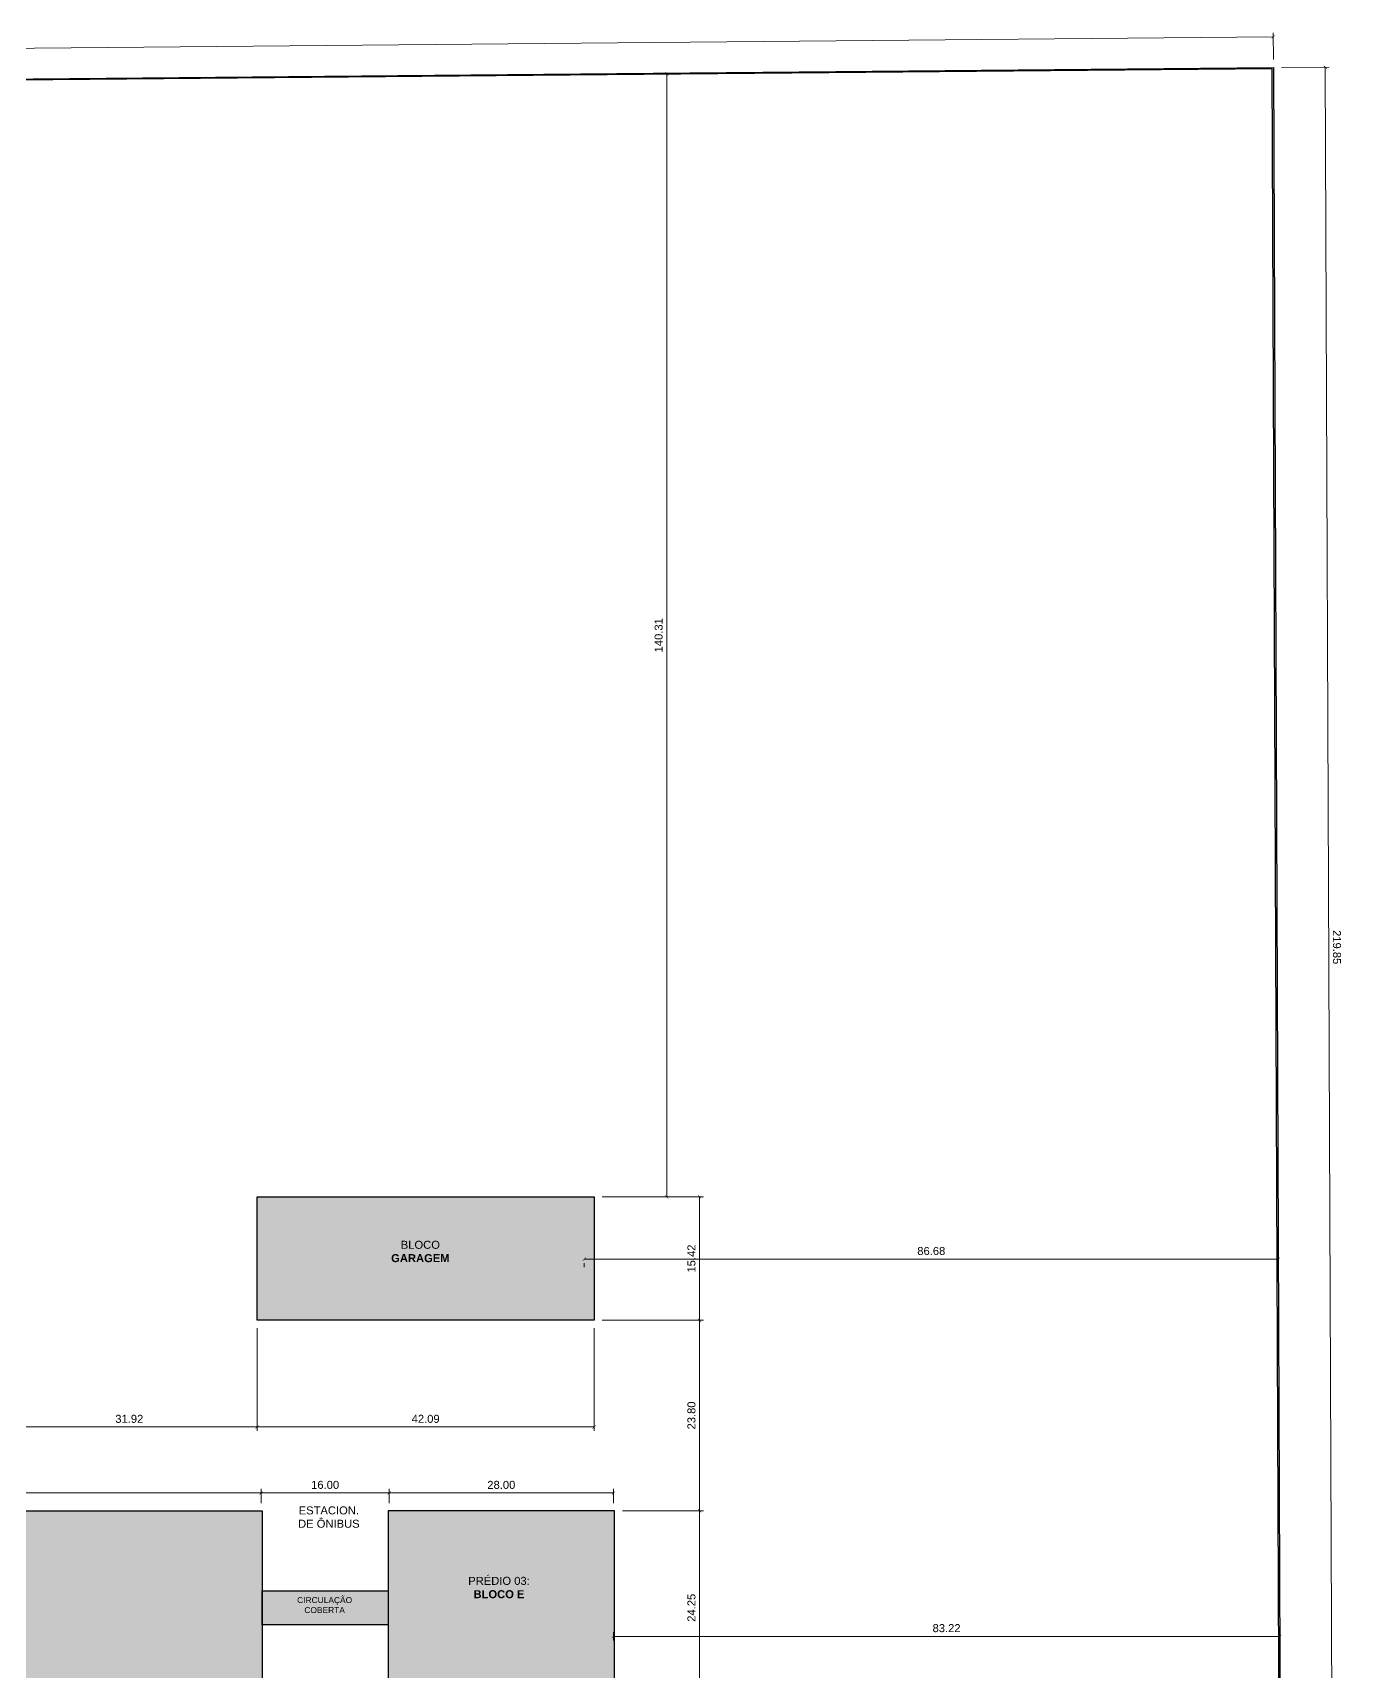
# Model space of a CAD drawing. Header units: millimetres. Extents: x 2511455 to 2519478, y 9208626 to 9211874.
# Drawn here: x 2511641.2 to 2511804.7, y 9208827.7 to 9209032.4 of the extents above; entities that cross this region are included whole.
import ezdxf

# ---------------------------------------------------------------- set-up
doc = ezdxf.new("R2010")
doc.units = ezdxf.units.MM
doc.header["$PDMODE"] = 3
doc.header["$PDSIZE"] = 0.2
doc.layers.add('2prancha', color=4, linetype='Continuous', lineweight=18)
for name, color, linetype in [('COTA 1 100', 2, 'Continuous'), ('HACHURA', 93, 'Continuous'), ('PENA 01', 1, 'Continuous'), ('PENA 02', 2, 'Continuous'), ('PENA 06', 6, 'Continuous'), ('TO-LIMITE TOP', 5, 'Continuous')]:
    doc.layers.add(name, color=color, linetype=linetype)
doc.styles.add('Luana', font='arial.ttf')
doc.dimstyles.new('arial 500', dxfattribs={"dimscale": 5, "dimtxt": 0.2, "dimasz": 0.08, "dimexe": 0.1, "dimexo": 0.2, "dimgap": 0.1, "dimtad": 1, "dimzin": 4, "dimdsep": 46, "dimtxsty": 'Luana', "dimblk": 'ARCHTICK', "dimcen": 0, "dimclrd": 7, "dimclre": 7, "dimclrt": 256, "dimadec": 0, "dimazin": 0, "dimtfac": 1, "dimtix": 1, "dimtmove": 0, "dimatfit": 3, "dimldrblk": 'CLOSEDBLANK', "dimfxl": 0, "dimlwd": 5, "dimlwe": 5, "dimarcsym": 0})

# ---------------------------------------------------------------- blocks, each defined once
blk = doc.blocks.new('_ArchTick')
at = {"color": 0, "linetype": 'ByBlock', "const_width": 0.15}
blk.add_lwpolyline([(-0.5, -0.5), (0.5, 0.5)], dxfattribs=at)
blk = doc.blocks.new('*D291')
at = {"layer": 'COTA 1 100', "color": 7, "lineweight": 5}
for p, q in [((2511712.26, 9208886.99), (2511724.93, 9208886.99)), ((2511724.43, 9208886.99), (2511724.43, 9208871.57)), ((2511712.26, 9208871.57), (2511724.93, 9208871.57))]:
    blk.add_line(p, q, dxfattribs=at)
at = {"layer": 'Defpoints', "color": 0}
for p in [(2511711.26, 9208886.99), (2511711.26, 9208871.57), (2511724.43, 9208871.57)]:
    blk.add_point(p, dxfattribs=at)
at = {"layer": 'COTA 1 100', "color": 7, "lineweight": 5, "xscale": 0.4, "yscale": 0.4, "zscale": 0.4}
for p, rotation in [((2511724.43, 9208886.99), 90), ((2511724.43, 9208871.57), 270)]:
    blk.add_blockref('_ArchTick', p, dxfattribs=dict(at, rotation=rotation))
at = {"layer": 'COTA 1 100', "insert": (2511723.42, 9208879.28), "char_height": 1, "attachment_point": 5, "rotation": 90, "style": 'Luana'}
blk.add_mtext('15.42', dxfattribs=at)
blk = doc.blocks.new('_ClosedBlank')
at = {"layer": '2prancha', "color": 0, "lineweight": -2}
for p, q in [((-1, 0.17), (0, 0)), ((-1, 0.17), (-1, -0.17)), ((0, 0), (-1, -0.17))]:
    blk.add_line(p, q, dxfattribs=at)
blk = doc.blocks.new('*D292')
at = {"layer": 'COTA 1 100', "color": 7, "lineweight": 5}
for p, q in [((2511712.26, 9208871.57), (2511724.93, 9208871.57)), ((2511724.43, 9208871.57), (2511724.43, 9208847.78)), ((2511714.8, 9208847.78), (2511724.93, 9208847.78))]:
    blk.add_line(p, q, dxfattribs=at)
at = {"layer": 'Defpoints', "color": 0}
for p in [(2511711.26, 9208871.57), (2511713.8, 9208847.78), (2511724.43, 9208847.78)]:
    blk.add_point(p, dxfattribs=at)
at = {"layer": 'COTA 1 100', "color": 7, "lineweight": 5, "xscale": 0.4, "yscale": 0.4, "zscale": 0.4}
for p, rotation in [((2511724.43, 9208871.57), 90), ((2511724.43, 9208847.78), 270)]:
    blk.add_blockref('_ArchTick', p, dxfattribs=dict(at, rotation=rotation))
at = {"layer": 'COTA 1 100', "insert": (2511723.42, 9208859.68), "char_height": 1, "attachment_point": 5, "rotation": 90, "style": 'Luana'}
blk.add_mtext('23.80', dxfattribs=at)
blk = doc.blocks.new('*D293')
at = {"layer": 'COTA 1 100', "color": 7, "lineweight": 5}
for p, q in [((2511714.8, 9208847.78), (2511724.93, 9208847.78)), ((2511724.43, 9208847.78), (2511724.43, 9208823.53)), ((2511714.8, 9208823.53), (2511724.93, 9208823.53))]:
    blk.add_line(p, q, dxfattribs=at)
at = {"layer": 'Defpoints', "color": 0}
for p in [(2511713.8, 9208847.78), (2511713.8, 9208823.53), (2511724.43, 9208823.53)]:
    blk.add_point(p, dxfattribs=at)
at = {"layer": 'COTA 1 100', "color": 7, "lineweight": 5, "xscale": 0.4, "yscale": 0.4, "zscale": 0.4}
for p, rotation in [((2511724.43, 9208847.78), 90), ((2511724.43, 9208823.53), 270)]:
    blk.add_blockref('_ArchTick', p, dxfattribs=dict(at, rotation=rotation))
at = {"layer": 'COTA 1 100', "insert": (2511723.42, 9208835.65), "char_height": 1, "attachment_point": 5, "rotation": 90, "style": 'Luana'}
blk.add_mtext('24.25', dxfattribs=at)
blk = doc.blocks.new('*D310')
at = {"layer": 'COTA 1 100', "color": 7, "lineweight": 5}
for p, q in [((2511669.17, 9208870.57), (2511669.17, 9208857.74)), ((2511711.26, 9208870.57), (2511711.26, 9208857.74)), ((2511711.26, 9208858.24), (2511669.17, 9208858.24))]:
    blk.add_line(p, q, dxfattribs=at)
at = {"layer": 'Defpoints', "color": 0}
for p in [(2511669.17, 9208871.57), (2511711.26, 9208871.57), (2511669.17, 9208858.24)]:
    blk.add_point(p, dxfattribs=at)
at = {"layer": 'COTA 1 100', "color": 7, "lineweight": 5, "xscale": 0.4, "yscale": 0.4, "zscale": 0.4, "rotation": 180}
blk.add_blockref('_ArchTick', (2511669.17, 9208858.24), dxfattribs=at)
at = {"layer": 'COTA 1 100', "color": 7, "lineweight": 5, "xscale": 0.4, "yscale": 0.4, "zscale": 0.4}
blk.add_blockref('_ArchTick', (2511711.26, 9208858.24), dxfattribs=at)
at = {"layer": 'COTA 1 100', "insert": (2511690.22, 9208859.25), "char_height": 1, "attachment_point": 5, "style": 'Luana'}
blk.add_mtext('42.09', dxfattribs=at)
blk = doc.blocks.new('*D311')
at = {"layer": 'COTA 1 100', "color": 7, "lineweight": 5}
for p, q in [((2511637.26, 9208871.12), (2511637.26, 9208857.74)), ((2511669.17, 9208870.57), (2511669.17, 9208857.74)), ((2511669.17, 9208858.24), (2511637.26, 9208858.24))]:
    blk.add_line(p, q, dxfattribs=at)
at = {"layer": 'Defpoints', "color": 0}
for p in [(2511637.26, 9208872.12), (2511669.17, 9208871.57), (2511637.26, 9208858.24)]:
    blk.add_point(p, dxfattribs=at)
at = {"layer": 'COTA 1 100', "color": 7, "lineweight": 5, "xscale": 0.4, "yscale": 0.4, "zscale": 0.4, "rotation": 180}
blk.add_blockref('_ArchTick', (2511637.26, 9208858.24), dxfattribs=at)
at = {"layer": 'COTA 1 100', "color": 7, "lineweight": 5, "xscale": 0.4, "yscale": 0.4, "zscale": 0.4}
blk.add_blockref('_ArchTick', (2511669.17, 9208858.24), dxfattribs=at)
at = {"layer": 'COTA 1 100', "insert": (2511653.21, 9208859.25), "char_height": 1, "attachment_point": 5, "style": 'Luana'}
blk.add_mtext('31.92', dxfattribs=at)
blk = doc.blocks.new('*D330')
at = {"layer": 'COTA 1 100', "color": 7, "lineweight": 5}
for p, q in [((2511711.31, 9209027.3), (2511720.83, 9209027.3)), ((2511720.33, 9208886.99), (2511720.33, 9209027.3)), ((2511712.59, 9208886.99), (2511720.83, 9208886.99))]:
    blk.add_line(p, q, dxfattribs=at)
at = {"layer": 'Defpoints', "color": 0}
for p in [(2511710.31, 9209027.3), (2511720.33, 9209027.3), (2511711.59, 9208886.99)]:
    blk.add_point(p, dxfattribs=at)
at = {"layer": 'COTA 1 100', "color": 7, "lineweight": 5, "xscale": 0.4, "yscale": 0.4, "zscale": 0.4}
for p, rotation in [((2511720.33, 9209027.3), 90), ((2511720.33, 9208886.99), 270)]:
    blk.add_blockref('_ArchTick', p, dxfattribs=dict(at, rotation=rotation))
at = {"layer": 'COTA 1 100', "insert": (2511719.32, 9208957.15), "char_height": 1, "attachment_point": 5, "rotation": 90, "style": 'Luana'}
blk.add_mtext('140.31', dxfattribs=at)
blk = doc.blocks.new('*D331')
at = {"layer": 'COTA 1 100', "color": 7, "lineweight": 5}
for p, q in [((2511796.1, 9209029.09), (2511796.07, 9209032.42)), ((2511458.86, 9209028.85), (2511796.08, 9209031.92)), ((2511458.89, 9209026.01), (2511458.86, 9209029.35))]:
    blk.add_line(p, q, dxfattribs=at)
at = {"layer": 'Defpoints', "color": 0}
for p in [(2511796.08, 9209031.92), (2511796.11, 9209028.09), (2511458.9, 9209025.01)]:
    blk.add_point(p, dxfattribs=at)
at = {"layer": 'COTA 1 100', "color": 7, "lineweight": 5, "xscale": 0.4, "yscale": 0.4, "zscale": 0.4}
for p, rotation in [((2511796.08, 9209031.92), 0.5228295267225606), ((2511458.86, 9209028.85), 180.5228295267226)]:
    blk.add_blockref('_ArchTick', p, dxfattribs=dict(at, rotation=rotation))
at = {"layer": 'COTA 1 100', "insert": (2511627.47, 9209031.4), "char_height": 1, "attachment_point": 5, "rotation": 0.5228, "style": 'Luana'}
blk.add_mtext('337.23', dxfattribs=at)
blk = doc.blocks.new('*D333')
at = {"layer": 'COTA 1 100', "color": 7, "lineweight": 5}
for p, q in [((2511797.11, 9209028.09), (2511803.08, 9209028.11)), ((2511803.46, 9208808.26), (2511802.58, 9209028.11)), ((2511798, 9208808.24), (2511803.96, 9208808.27))]:
    blk.add_line(p, q, dxfattribs=at)
at = {"layer": 'Defpoints', "color": 0}
for p in [(2511796.11, 9209028.09), (2511802.58, 9209028.11), (2511797, 9208808.24)]:
    blk.add_point(p, dxfattribs=at)
at = {"layer": 'COTA 1 100', "color": 7, "lineweight": 5, "xscale": 0.4, "yscale": 0.4, "zscale": 0.4}
for p, rotation in [((2511802.58, 9209028.11), 90.23006178542639), ((2511803.46, 9208808.26), 270.2300617854264)]:
    blk.add_blockref('_ArchTick', p, dxfattribs=dict(at, rotation=rotation))
at = {"layer": 'COTA 1 100', "insert": (2511804.03, 9208918.18), "char_height": 1, "attachment_point": 5, "rotation": 270.2301, "style": 'Luana'}
blk.add_mtext('219.85', dxfattribs=at)
blk = doc.blocks.new('*D343')
at = {"layer": 'COTA 1 100', "color": 7, "lineweight": 5}
for p, q in [((2511710.03, 9208879.21), (2511796.71, 9208879.21)), ((2511710.03, 9208878.21), (2511710.03, 9208878.71)), ((2511796.71, 9208878.21), (2511796.71, 9208878.71))]:
    blk.add_line(p, q, dxfattribs=at)
at = {"layer": 'Defpoints', "color": 0}
for p in [(2511710.03, 9208879.21), (2511796.71, 9208879.21), (2511796.71, 9208879.21)]:
    blk.add_point(p, dxfattribs=at)
at = {"layer": 'COTA 1 100', "color": 7, "lineweight": 5, "xscale": 0.4, "yscale": 0.4, "zscale": 0.4, "rotation": 180}
blk.add_blockref('_ArchTick', (2511710.03, 9208879.21), dxfattribs=at)
at = {"layer": 'COTA 1 100', "color": 7, "lineweight": 5, "xscale": 0.4, "yscale": 0.4, "zscale": 0.4}
blk.add_blockref('_ArchTick', (2511796.71, 9208879.21), dxfattribs=at)
at = {"layer": 'COTA 1 100', "insert": (2511753.37, 9208880.22), "char_height": 1, "attachment_point": 5, "style": 'Luana'}
blk.add_mtext('86.68', dxfattribs=at)
blk = doc.blocks.new('*D344')
at = {"layer": 'COTA 1 100', "color": 7, "lineweight": 5}
for p, q in [((2511713.67, 9208832.61), (2511713.67, 9208831.58)), ((2511713.67, 9208832.08), (2511796.89, 9208832.08)), ((2511796.89, 9208832.94), (2511796.89, 9208831.58))]:
    blk.add_line(p, q, dxfattribs=at)
at = {"layer": 'Defpoints', "color": 0}
for p in [(2511796.89, 9208833.94), (2511713.67, 9208833.61), (2511796.89, 9208832.08)]:
    blk.add_point(p, dxfattribs=at)
at = {"layer": 'COTA 1 100', "color": 7, "lineweight": 5, "xscale": 0.4, "yscale": 0.4, "zscale": 0.4, "rotation": 180}
blk.add_blockref('_ArchTick', (2511713.67, 9208832.08), dxfattribs=at)
at = {"layer": 'COTA 1 100', "color": 7, "lineweight": 5, "xscale": 0.4, "yscale": 0.4, "zscale": 0.4}
blk.add_blockref('_ArchTick', (2511796.89, 9208832.08), dxfattribs=at)
at = {"layer": 'COTA 1 100', "insert": (2511755.28, 9208833.1), "char_height": 1, "attachment_point": 5, "style": 'Luana'}
blk.add_mtext('83.22', dxfattribs=at)
blk = doc.blocks.new('*D1947')
at = {"layer": 'COTA 1 100', "color": 7, "lineweight": 5}
for p, q in [((2511517.67, 9208848.7), (2511517.67, 9208850.49)), ((2511669.67, 9208848.7), (2511669.67, 9208850.49)), ((2511669.67, 9208849.99), (2511517.67, 9208849.99))]:
    blk.add_line(p, q, dxfattribs=at)
at = {"layer": 'Defpoints', "color": 0}
for p in [(2511517.67, 9208849.99), (2511517.67, 9208847.7), (2511669.67, 9208847.7)]:
    blk.add_point(p, dxfattribs=at)
at = {"layer": 'COTA 1 100', "color": 7, "lineweight": 5, "xscale": 0.4, "yscale": 0.4, "zscale": 0.4, "rotation": 180}
blk.add_blockref('_ArchTick', (2511517.67, 9208849.99), dxfattribs=at)
at = {"layer": 'COTA 1 100', "color": 7, "lineweight": 5, "xscale": 0.4, "yscale": 0.4, "zscale": 0.4}
blk.add_blockref('_ArchTick', (2511669.67, 9208849.99), dxfattribs=at)
at = {"layer": 'COTA 1 100', "insert": (2511593.67, 9208851), "char_height": 1, "attachment_point": 5, "style": 'Luana'}
blk.add_mtext('152.00', dxfattribs=at)
blk = doc.blocks.new('*D1948')
at = {"layer": 'COTA 1 100', "color": 7, "lineweight": 5}
for p, q in [((2511669.67, 9208848.7), (2511669.67, 9208850.49)), ((2511685.67, 9208848.7), (2511685.67, 9208850.49)), ((2511669.67, 9208849.99), (2511685.67, 9208849.99))]:
    blk.add_line(p, q, dxfattribs=at)
at = {"layer": 'Defpoints', "color": 0}
for p in [(2511685.67, 9208849.99), (2511669.67, 9208847.7), (2511685.67, 9208847.7)]:
    blk.add_point(p, dxfattribs=at)
at = {"layer": 'COTA 1 100', "color": 7, "lineweight": 5, "xscale": 0.4, "yscale": 0.4, "zscale": 0.4, "rotation": 180}
blk.add_blockref('_ArchTick', (2511669.67, 9208849.99), dxfattribs=at)
at = {"layer": 'COTA 1 100', "color": 7, "lineweight": 5, "xscale": 0.4, "yscale": 0.4, "zscale": 0.4}
blk.add_blockref('_ArchTick', (2511685.67, 9208849.99), dxfattribs=at)
at = {"layer": 'COTA 1 100', "insert": (2511677.67, 9208851), "char_height": 1, "attachment_point": 5, "style": 'Luana'}
blk.add_mtext('16.00', dxfattribs=at)
blk = doc.blocks.new('*D1949')
at = {"layer": 'COTA 1 100', "color": 7, "lineweight": 5}
for p, q in [((2511685.67, 9208848.7), (2511685.67, 9208850.49)), ((2511713.67, 9208848.7), (2511713.67, 9208850.49)), ((2511685.67, 9208849.99), (2511713.67, 9208849.99))]:
    blk.add_line(p, q, dxfattribs=at)
at = {"layer": 'Defpoints', "color": 0}
for p in [(2511713.67, 9208849.99), (2511685.67, 9208847.7), (2511713.67, 9208847.7)]:
    blk.add_point(p, dxfattribs=at)
at = {"layer": 'COTA 1 100', "color": 7, "lineweight": 5, "xscale": 0.4, "yscale": 0.4, "zscale": 0.4, "rotation": 180}
blk.add_blockref('_ArchTick', (2511685.67, 9208849.99), dxfattribs=at)
at = {"layer": 'COTA 1 100', "color": 7, "lineweight": 5, "xscale": 0.4, "yscale": 0.4, "zscale": 0.4}
blk.add_blockref('_ArchTick', (2511713.67, 9208849.99), dxfattribs=at)
at = {"layer": 'COTA 1 100', "insert": (2511699.67, 9208851), "char_height": 1, "attachment_point": 5, "style": 'Luana'}
blk.add_mtext('28.00', dxfattribs=at)

msp = doc.modelspace()

# ---------------------------------------------------------------- hatches: boundary and pattern name
at = {"layer": 'HACHURA', "true_color": 0xffffff}
h = msp.add_hatch(color=7, dxfattribs=at)
h.dxf.hatch_style = 1
h.paths.add_polyline_path([(2511690.738, 9208743.203), (2511685.969, 9208743.203), (2511685.969, 9208734.403), (2511690.738, 9208734.403)])
h.paths.add_polyline_path([(2511689.751, 9208705.607), (2511685.601, 9208705.607), (2511685.601, 9208701.607), (2511689.751, 9208701.607)])
h.paths.add_polyline_path([(2511682.253, 9208765.607), (2511669.058, 9208765.607), (2511669.058, 9208688.457), (2511682.253, 9208688.457)])
h.paths.add_polyline_path([(2511694.208, 9208793.607), (2511693.758, 9208793.607), (2511693.758, 9208797.067), (2511686.208, 9208797.067), (2511686.208, 9208797.617), (2511681.051, 9208797.617), (2511681.051, 9208793.607), (2511669.058, 9208793.607), (2511669.058, 9208776.457), (2511694.208, 9208776.457)])
h.paths.add_polyline_path([(2511693.098, 9208701.607), (2511682.253, 9208701.607), (2511682.253, 9208696.457), (2511693.098, 9208696.457)])
h.paths.add_polyline_path([(2511714.248, 9208757.682), (2511693.098, 9208757.682), (2511693.098, 9208688.532), (2511714.248, 9208688.532)])
h.paths.add_polyline_path([(2511686.403, 9208753.107), (2511682.253, 9208753.107), (2511682.253, 9208748.957), (2511686.403, 9208748.957)])
h.paths.add_polyline_path([(2511682.253, 9208776.457), (2511677.133, 9208776.457), (2511677.133, 9208765.607), (2511682.253, 9208765.607)])
edge = h.paths.add_edge_path()
edge.add_line((2511535.673, 9208658.007), (2511535.423, 9208658.007))
edge.add_line((2511535.423, 9208658.007), (2511535.423, 9208656.863))
edge.add_line((2511535.423, 9208656.863), (2511535.423, 9208656.358))
edge.add_line((2511535.423, 9208656.358), (2511526.892, 9208656.357))
edge.add_line((2511526.892, 9208656.357), (2511526.894, 9208656.858))
edge.add_arc((2511526.541, 9208657.531), 0.76, 297.61317, 588.90194)
edge.add_line((2511526.042, 9208656.958), (2511526.041, 9208656.358))
edge.add_line((2511526.041, 9208656.358), (2511517.525, 9208656.358))
edge.add_line((2511517.525, 9208656.358), (2511517.525, 9208658.008))
edge.add_line((2511517.525, 9208658.008), (2511517.275, 9208658.008))
edge.add_line((2511517.275, 9208658.008), (2511517.275, 9208650.858))
edge.add_line((2511517.275, 9208650.858), (2511526.925, 9208650.858))
edge.add_line((2511526.925, 9208650.858), (2511535.673, 9208650.858))
edge.add_line((2511535.673, 9208650.858), (2511535.673, 9208658.007))
h.paths.add_polyline_path([(2511665.921, 9208654.932), (2511663.621, 9208654.932), (2511663.621, 9208652.782), (2511665.921, 9208652.782)])
h.paths.add_polyline_path([(2511600.52, 9209023.472), (2511580.52, 9209023.472), (2511580.52, 9208987.602), (2511600.52, 9208987.602)])
h.paths.add_polyline_path([(2511630.62, 9209023.472), (2511610.62, 9209023.472), (2511610.62, 9208987.572), (2511630.62, 9208987.572)])
h.paths.add_polyline_path([(2511600.27, 9208987.602), (2511580.77, 9208987.602), (2511580.77, 9208960.002), (2511600.27, 9208960.002)])
h.paths.add_polyline_path([(2511630.62, 9208985.572), (2511610.62, 9208985.572), (2511610.62, 9208953.922), (2511630.62, 9208953.922)])
h.paths.add_polyline_path([(2511600.89, 9208951.977), (2511591.645, 9208951.977), (2511591.645, 9208927.727), (2511600.89, 9208927.727)])
h.paths.add_polyline_path([(2511600.39, 9208924.227), (2511580.14, 9208924.227), (2511580.14, 9208914.977), (2511600.39, 9208914.977)])
h.paths.add_polyline_path([(2511637.265, 9208952.947), (2511605.375, 9208952.947), (2511605.375, 9208918.381), (2511606.27, 9208918.381), (2511606.27, 9208918.426), (2511636.37, 9208918.451), (2511637.265, 9208918.381)])
h.paths.add_polyline_path([(2511637.255, 9208918.381), (2511605.385, 9208918.381), (2511605.385, 9208872.121), (2511606.245, 9208872.121), (2511606.245, 9208871.876), (2511608.47, 9208871.876), (2511608.47, 9208866.101), (2511634.17, 9208866.101), (2511634.17, 9208871.879), (2511636.395, 9208871.879), (2511636.395, 9208872.121), (2511637.255, 9208872.121)])
edge = h.paths.add_edge_path()
edge.add_line((2511600.6, 9208902.177), (2511600.45, 9208902.177))
edge.add_line((2511600.45, 9208902.177), (2511594.01, 9208902.177))
edge.add_line((2511594.01, 9208902.177), (2511594.01, 9208903.418))
edge.add_arc((2511585.035, 9208890.195), 15.981, 55.83351, 124.18546)
edge.add_line((2511576.055, 9208903.415), (2511576.055, 9208902.137))
edge.add_line((2511576.055, 9208902.137), (2511571.255, 9208902.137))
edge.add_line((2511571.255, 9208902.137), (2511571.255, 9208897.307))
edge.add_line((2511571.255, 9208897.307), (2511574.67, 9208897.307))
edge.add_line((2511574.67, 9208897.307), (2511574.67, 9208872.577))
edge.add_line((2511574.67, 9208872.577), (2511595.54, 9208872.577))
edge.add_line((2511595.54, 9208872.577), (2511595.54, 9208871.377))
edge.add_line((2511595.54, 9208871.377), (2511602.1, 9208871.377))
edge.add_line((2511602.1, 9208871.377), (2511602.1, 9208876.817))
edge.add_line((2511602.1, 9208876.817), (2511600.6, 9208876.817))
edge.add_line((2511600.6, 9208876.817), (2511600.6, 9208878.527))
edge.add_line((2511600.6, 9208878.527), (2511600.6, 9208902.177))
h.paths.add_polyline_path([(2511711.26, 9208886.994), (2511669.17, 9208886.994), (2511669.17, 9208871.574), (2511711.26, 9208871.574)])
h.paths.add_polyline_path([(2511713.798, 9208847.777), (2511685.548, 9208847.777), (2511685.548, 9208823.527), (2511713.798, 9208823.527)])
h.paths.add_polyline_path([(2511685.548, 9208837.777), (2511669.798, 9208837.777), (2511669.798, 9208833.537), (2511685.548, 9208833.537)])
h.paths.add_polyline_path([(2511669.798, 9208847.777), (2511517.548, 9208847.777), (2511517.548, 9208823.527), (2511669.798, 9208823.527)])
h.paths.add_polyline_path([(2511638.173, 9208823.527), (2511633.173, 9208823.527), (2511633.173, 9208780.732), (2511638.173, 9208780.732)])
h.paths.add_polyline_path([(2511642.246, 9208780.732), (2511593.098, 9208780.732), (2511593.098, 9208755.582), (2511621.548, 9208755.582), (2511621.548, 9208750.832), (2511629.748, 9208750.832), (2511629.748, 9208755.582), (2511642.246, 9208755.582)])
h.paths.add_polyline_path([(2511593.098, 9208760.757), (2511554.173, 9208760.757), (2511554.173, 9208755.582), (2511593.098, 9208755.582)])
h.paths.add_polyline_path([(2511554.173, 9208808.732), (2511517.048, 9208808.732), (2511517.048, 9208727.582), (2511554.173, 9208727.582)])
h.paths.add_polyline_path([(2511541.148, 9208732.582), (2511529.585, 9208732.582), (2511529.585, 9208803.657), (2511541.148, 9208803.657)], flags=16)
h.paths.add_polyline_path([(2511542.248, 9208727.582), (2511537.094, 9208727.582), (2511537.094, 9208712.782), (2511542.248, 9208712.782)])
h.paths.add_polyline_path([(2511546.038, 9208722.086), (2511542.248, 9208722.086), (2511542.248, 9208718.136), (2511546.038, 9208718.136)])
h.paths.add_polyline_path([(2511610.248, 9208755.582), (2511605.098, 9208755.582), (2511605.098, 9208712.782), (2511610.248, 9208712.782)])
h.paths.add_polyline_path([(2511649.798, 9208712.782), (2511517.548, 9208712.782), (2511517.548, 9208688.532), (2511649.798, 9208688.532)])

# ---------------------------------------------------------------- linework, layer by layer
at = {"layer": 'PENA 06'}
for points in [[(2511669.17, 9208886.994), (2511711.26, 9208886.994), (2511711.26, 9208871.574), (2511669.17, 9208871.574)], [(2511517.548, 9208847.777), (2511669.798, 9208847.777), (2511669.798, 9208823.527), (2511517.548, 9208823.527)], [(2511685.548, 9208823.527), (2511713.798, 9208823.527), (2511713.798, 9208847.777), (2511685.548, 9208847.777)], [(2511669.798, 9208837.777), (2511685.548, 9208837.777), (2511685.548, 9208833.537), (2511669.798, 9208833.537)]]:
    msp.add_lwpolyline(points, close=True, dxfattribs=at)
at = {"layer": 'TO-LIMITE TOP'}
for points in [[(2511457.283, 9208647.45), (2511458.899, 9209025.009), (2511796.114, 9209028.086), (2511796.996, 9208808.237), (2511731.957, 9208809.915), (2511731.339, 9208663.573), (2511731.189, 9208663.573), (2511731.808, 9208810.069), (2511796.846, 9208808.391), (2511795.964, 9209027.935), (2511459.049, 9209024.86), (2511457.433, 9208647.45)], [(2511731.19, 9208663.646), (2511731.808, 9208810.069), (2511796.846, 9208808.391), (2511795.964, 9209027.935), (2511459.049, 9209024.86), (2511457.433, 9208647.6), (2511457.435, 9208647.6)], [(2511731.19, 9208663.646), (2511731.808, 9208810.069), (2511796.846, 9208808.391), (2511795.964, 9209027.935), (2511459.049, 9209024.86), (2511457.434, 9208647.74)]]:
    msp.add_lwpolyline(points, dxfattribs=at)

# ---------------------------------------------------------------- texts
at = {"layer": 'PENA 01', "ltscale": 0.05, "insert": (2511677.606, 9208835.982), "char_height": 0.75, "width": 7.2525, "attachment_point": 5, "style": 'Luana'}
msp.add_mtext('CIRCULAÇÃO\\PCOBERTA', dxfattribs=at)
at = {"layer": 'PENA 02', "color": 2, "ltscale": 0.05, "char_height": 1, "width": 9.67, "attachment_point": 5, "style": 'Luana'}
for s, insert in [('BLOCO {\\fArial|b1|i0|c0|p34;GARAGEM}', (2511689.561, 9208880.159)), ('ESTACION.\\PDE ÔNIBUS', (2511678.131, 9208846.976)), ('PRÉDIO 03: {\\fArial|b1|i0|c0|p34;BLOCO E}', (2511699.381, 9208838.174))]:
    msp.add_mtext(s, dxfattribs=dict(at, insert=insert))

# ---------------------------------------------------------------- dimensions: what is measured, and where the dimension line sits
at = {"layer": 'COTA 1 100'}
for base, p1, angle, picture, middle in [((2511796.079, 9209031.923), (2511458.899, 9209025.009), 0.52283, '*D331', (2511627.476, 9209030.385)), ((2511802.577, 9209028.112), (2511796.996, 9208808.237), 90.23006, '*D333', (2511803.018, 9208918.177))]:
    dim = msp.add_linear_dim(base=base, p1=p1, p2=(2511796.114, 9209028.086), angle=angle, dimstyle='arial 500', override={"dimfxl": 0.18, "dimarcsym": 1}, dxfattribs=at)
    dim.commit()
    dim.dimension.update_dxf_attribs({"geometry": picture, "text_midpoint": middle, "dimtype": 161})
for base, p1, p2, override, picture, middle in [((2511720.327, 9209027.303), (2511711.585, 9208886.994), (2511710.305, 9209027.303), {"dimfxl": 0.18, "dimarcsym": 1}, '*D330', (2511719.316, 9208957.149)), ((2511724.428, 9208871.574), (2511711.26, 9208886.994), (2511711.26, 9208871.574), {"dimfxl": 0.18, "dimarcsym": 1}, '*D291', (2511723.418, 9208879.284)), ((2511724.428, 9208847.777), (2511711.26, 9208871.574), (2511713.798, 9208847.777), {"dimtmove": 1, "dimfxl": 0.18, "dimarcsym": 1}, '*D292', (2511723.417, 9208859.676)), ((2511724.428, 9208823.527), (2511713.798, 9208847.777), (2511713.798, 9208823.527), {"dimtmove": 1, "dimfxl": 0.18, "dimarcsym": 1}, '*D293', (2511723.418, 9208835.652))]:
    dim = msp.add_linear_dim(base=base, p1=p1, p2=p2, angle=90, dimstyle='arial 500', override=override, dxfattribs=at)
    dim.commit()
    dim.dimension.update_dxf_attribs({"geometry": picture, "text_midpoint": middle})
for base, p1, p2, override, picture, middle in [((2511796.711, 9208879.214), (2511710.03, 9208879.214), (2511796.711, 9208879.214), {"dimfxl": 0.18, "dimarcsym": 1}, '*D343', (2511753.371, 9208880.224)), ((2511637.25515416, 9208858.236119743), (2511669.17015416, 9208871.574489873), (2511637.25515416, 9208872.121263385), {"dimtmove": 1, "dimfxl": 0.18, "dimarcsym": 1}, '*D311', (2511653.21265416, 9208859.247033795)), ((2511669.17, 9208858.236), (2511711.26, 9208871.574), (2511669.17, 9208871.574), {"dimfxl": 0.18, "dimarcsym": 1}, '*D310', (2511690.215, 9208859.247)), ((2511517.673, 9208849.987), (2511669.673, 9208847.698), (2511517.673, 9208847.698), {"dimfxl": 0.18, "dimarcsym": 1}, '*D1947', (2511593.673, 9208850.997)), ((2511685.673, 9208849.987), (2511669.673, 9208847.698), (2511685.673, 9208847.698), {"dimtmove": 1, "dimfxl": 0.18, "dimarcsym": 1}, '*D1948', (2511677.673, 9208850.997)), ((2511713.673, 9208849.987), (2511685.673, 9208847.698), (2511713.673, 9208847.698), {"dimtmove": 1, "dimfxl": 0.18, "dimarcsym": 1}, '*D1949', (2511699.673, 9208850.997)), ((2511796.893, 9208832.085), (2511713.672, 9208833.605), (2511796.893, 9208833.939), {"dimfxl": 0.18, "dimarcsym": 1}, '*D344', (2511755.282, 9208833.096))]:
    dim = msp.add_linear_dim(base=base, p1=p1, p2=p2, dimstyle='arial 500', override=override, dxfattribs=at)
    dim.commit()
    dim.dimension.update_dxf_attribs({"geometry": picture, "text_midpoint": middle})

doc.saveas('drawing.dxf')
